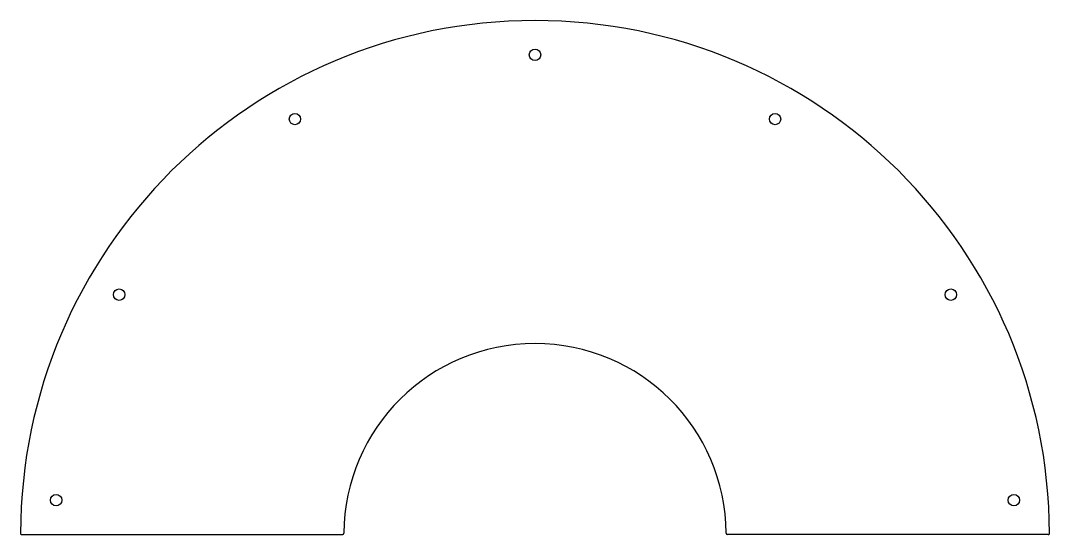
# Model space of a CAD drawing. Extents: x 0 to 450, y 0 to 225.
import ezdxf

# ---------------------------------------------------------------- set-up
doc = ezdxf.new("R2010")
doc.units = 0
doc.header["$MEASUREMENT"] = 0
doc.layers.get('0').update_dxf_attribs({"linetype": 'CONTINUOUS'})

msp = doc.modelspace()

# ---------------------------------------------------------------- linework, layer by layer
for p, q in [((0.5, 0), (140.9, 0)), ((449.5, 0), (309.1, 0))]:
    msp.add_line(p, q)
for centre in [(225, 210), (120, 181.87), (330, 181.87), (43.13, 105), (406.86, 105), (15.54, 15), (434.46, 15)]:
    msp.add_circle(centre, 2.5)
for centre, radius, start, end in [((225, 0), 225, 0.1276, 179.8724), ((225, 0), 83.6, 0.3406, 179.6594), ((0.5, 0.5), 0.5, 179.8724, 270), ((140.9, 0.5), 0.5, 270, 359.6594), ((309.1, 0.5), 0.5, 180.3406, 270), ((449.5, 0.5), 0.5, 270, 0.1276)]:
    msp.add_arc(centre, radius, start, end)

doc.saveas('drawing.dxf')
